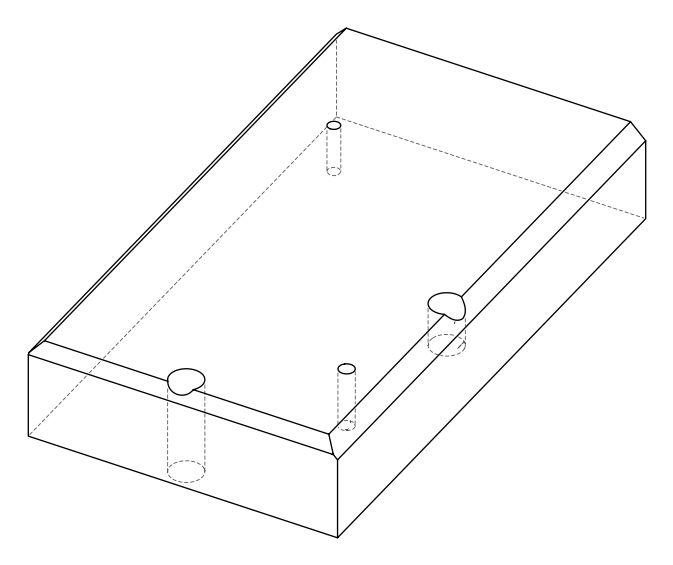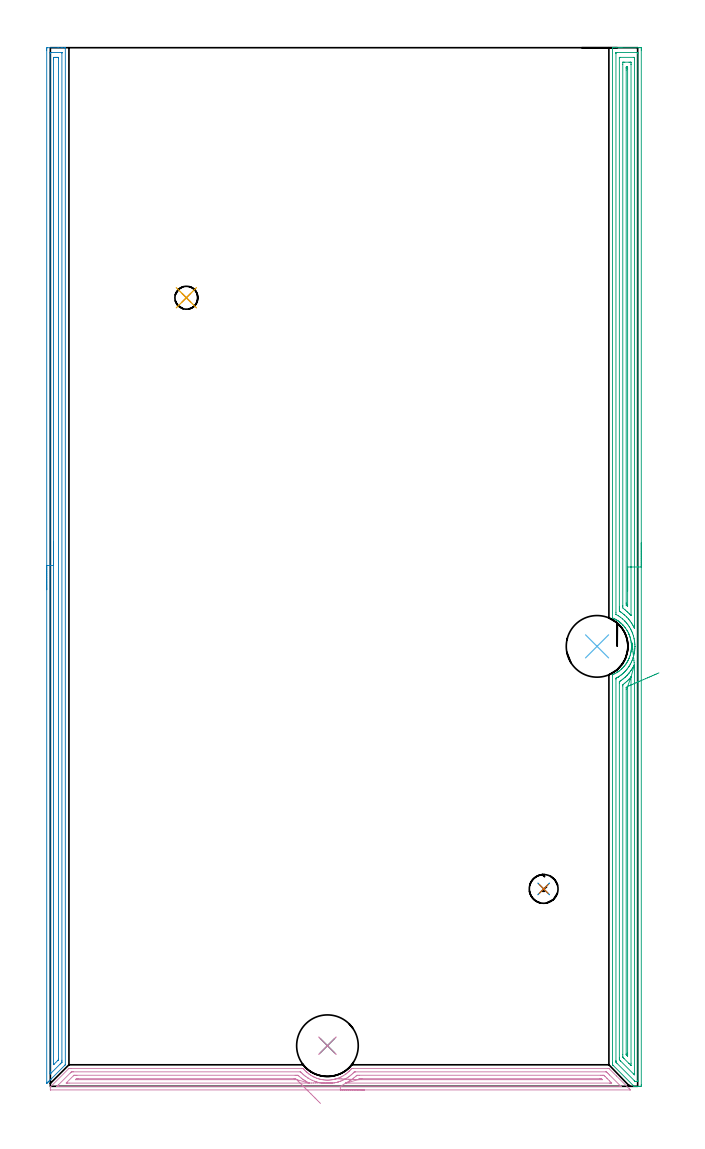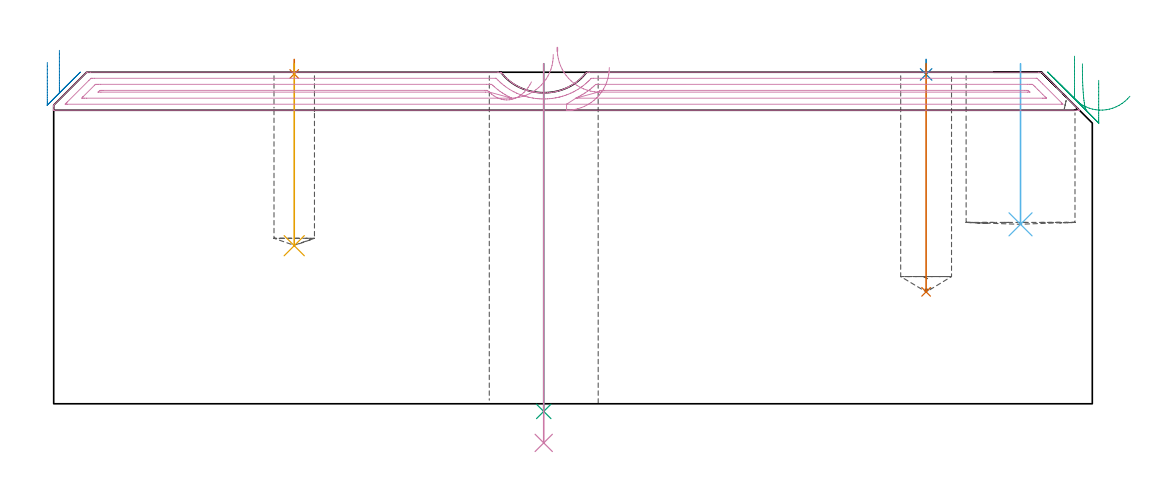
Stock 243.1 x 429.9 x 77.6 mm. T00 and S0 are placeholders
(PLAN: 10 operations, 6 tool changes, 36.2 min)
(1 SPOT_DRILL | STEP1POCKET | NXT0321_9005460120000 | 0.03 min | 1 mm3)
(2 SPOT_DRILL_1 | STEP1POCKET_2 | NXT0321_9005460120000 | 0.03 min | 4 mm3)
(3 INDEXABLE_INSERT_DRILL_THROUGH_HOLE_FROM_SOLID | STEP1HOLE | NXT0302_004 | 0.33 min | 16556 mm3)
(4 DRILL_TO_ENLARGE_THROUGH_HOLE | STEP1HOLE | UGT0301_386 | 0.36 min | 23031 mm3)
(5 DRILL_BLIND_HOLE_INTO_CENTER | STEP1POCKET | NXT0301_066 | 0.17 min | 2779 mm3)
(6 INDEXABLE_INSERT_DRILL_BLIND_HOLE_FROM_SOLID | STEP1POCKET_1 | NXT0302_022 | 0.15 min | 18004 mm3)
(7 DRILL_BLIND_HOLE_INTO_CENTER_1 | STEP1POCKET_2 | UGT0301_229 | 0.22 min | 5430 mm3)
(8 AREA_MILL | FG_CHAMFER_SURFACE | UGT0205_001 | 10.42 min | 12744 mm3)
(9 AREA_MILL_1 | FG_CHAMFER_SURFACE_1 | UGT0205_001 | 16.97 min | 30015 mm3)
(10 AREA_MILL_2 | FG_CHAMFER_SURFACE_2 | UGT0205_001 | 7.5 min | 8949 mm3)
(TOOL NXT0321_9005460120000 | NC Spot Drill, 142deg, 12mm, Carbide, Uncoated | D12 PA142 FL30 Z2)
(TOOL NXT0302_004 | Index. Insert Drill 16.5mm [880-D1650L20-05] | D16.5 PA176 FL83 Z2)
(TOOL UGT0301_386 | Twist Drill 25.5 mm | D25.5 PA118 FL165 Z2)
(TOOL NXT0301_066 | Carbide Drill 9.5mm [860.1-0950-029A1-MM 2214] | D9.5 PA140 FL47 Z2)
(TOOL NXT0302_022 | Index. Insert Drill 25.5mm [880-D2550L25-03] | D25.5 PA176 FL77 Z2)
(TOOL UGT0301_229 | Twist Drill 11.9 mm | D11.9 PA118 FL100 Z2)
(TOOL UGT0205_001 | Chamfer Mill 20 x 3 x 45 deg. | D20 FL50 Z2)
(OP 1 SPOT_DRILL)
G17 G21 G94 G90
T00 M6
G54
G17 G0 G90 X56.3 Y326.4 S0 M3
G43 Z87.6 H0
G94 G81 G98 Z77.191 F250. R80.6
G80
M5
M2
(OP 2 SPOT_DRILL_1)
G17 G21 G94 G90
T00 M6
G54
G17 G0 G90 X204.2 Y81.7 S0 M3
G43 Z87.6 H0
G94 G81 G98 Z77.088 F250. R80.6
G80
M5
M2
(OP 3 INDEXABLE_INSERT_DRILL_THROUGH_HOLE_FROM_SOLID)
G17 G21 G94 G90
T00 M6
G54
G17 G0 G90 X114.7 Y16.8 S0 M3
G43 Z87.6 H1
G94 G81 G98 Z-1.788 F250. R79.6
G80
M5
M2
(OP 4 DRILL_TO_ENLARGE_THROUGH_HOLE)
G17 G21 G94 G90
T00 M6
G54
G17 G0 G90 X114.7 Y16.8 S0 M3
G43 Z87.6 H0
G94 G73 G98 Z-9.161 F250. Q21.69 R79.6
G80
M5
M2
(OP 5 DRILL_BLIND_HOLE_INTO_CENTER)
G17 G21 G94 G90
T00 M6
G54
G17 G0 G90 X56.3 Y326.4 S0 M3
G43 Z87.6 H1
G94 G81 G98 Z37. F250. R79.6
G80
M5
M2
(OP 6 INDEXABLE_INSERT_DRILL_BLIND_HOLE_FROM_SOLID)
G17 G21 G94 G90
T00 M6
G54
G17 G0 G90 X226.3 Y182.1 S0 M3
G43 Z87.6 H1
G94 G81 G98 Z42. F250. R79.6
G80
M5
M2
(OP 7 DRILL_BLIND_HOLE_INTO_CENTER_1)
G17 G21 G94 G90
T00 M6
G54
G17 G0 G90 X204.2 Y81.7 S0 M3
G43 Z87.6 H0
G94 G81 G98 Z26.2 F250. R79.6
G80
M5
M2
(OP 8 AREA_MILL)
G17 G21 G94 G90
T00 M6
G54
G17 G0 G90 X-1.5 Y205.55 S1061 M3
G43 Z87.6 H0
Z79.9
G94 G1 Y205.588 Z79.028 F250.
Y205.702 Z78.164
Y205.891 Z77.312
Y206.153 Z76.48
Y206.487 Z75.674
Y206.89 Z74.9
Y207.358 Z74.164
Y207.89 Z73.472
Y208.479 Z72.829
Y209.122 Z72.24
Y209.814 Z71.709
Y210.55 Z71.24
Y211.324 Z70.837
Y212.13 Z70.503
Y212.962 Z70.241
Y213.813 Z70.052
Y214.678 Z69.938
Y215.55 Z69.9
Y428.736
X-1.499 Y429.27 Z69.901
X-1.497 Y429.627 Z69.902
X-1.493 Y429.89 Z69.904
X-1.147 Y429.9 Z70.25
X3.224 Z74.619
X4.615 Z76.011
X4.973 Z76.368
X5.911 Z77.311
X6.058 Y429.897 Z77.45
X6.204 Y429.89 Z77.595
X6.2 Y429.722 Z77.6
Y8.982
X6.203 Y8.913 Z77.596
X6.156 Y8.858 Z77.553
X5.887 Y8.587 Z77.287
X0.296 Y2.995 Z71.694
X0.164 Y2.862 Z71.56
X0.026 Y2.725 Z71.423
X-0.131 Y2.568 Z71.266
X-0.273 Y2.425 Z71.122
X-0.422 Y2.277 Z70.976
X-0.559 Y2.14 Z70.839
X-0.71 Y1.987 Z70.685
X-0.869 Y1.83 Z70.529
X-0.987 Y1.712 Z70.411
X-1.147 Y1.55 Z70.247
X-1.316 Y1.383 Z70.082
X-1.492 Y1.207 Z69.905
X-1.498 Y1.204 Z69.9
X-1.499 Y1.203 Z69.899
X-1.5 Y1.383 Z69.9
Y215.55
X-0.086 Z71.314
X-0.085 Y427.481 Z71.315
X-0.083 Y427.832 Z71.317
X-0.081 Y427.875 Z71.319
X-0.08 Y427.889 Z71.32
X-0.053 Y427.891 Z71.347
X0.055 Y427.897 Z71.455
X0.192 Y427.9 Z71.592
X4.564 Z75.964
X4.732 Y427.897 Z76.132
X4.767 Y427.893 Z76.167
X4.778 Y427.89 Z76.178
X4.78 Y427.879 Z76.18
X4.783 Y427.839 Z76.183
X4.785 Y427.673 Z76.185
Y10.773
X4.781 Y10.074 Z76.181
X4.779 Y9.976 Z76.179
X4.772 Y9.934 Z76.172
X4.723 Y9.878 Z76.123
X4.41 Y9.561 Z75.81
X4.099 Y9.248 Z75.499
X0.257 Y5.407 Z71.657
X0.068 Y5.221 Z71.468
X-0.015 Y5.143 Z71.385
X-0.079 Y5.085 Z71.321
X-0.082 Y5.212 Z71.318
X-0.084 Y5.407 Z71.316
X-0.086 Y5.835 Z71.314
Y6.11
Y215.55
X1.328 Z72.728
X1.329 Y424.949 Z72.729
X1.331 Y425.693 Z72.731
X1.333 Y425.839 Z72.733
X1.335 Y425.884 Z72.735
X1.375 Y425.89 Z72.775
X1.476 Y425.893 Z72.876
X2.148 Y425.9 Z73.548
X2.35 Z73.75
X3.022 Z74.422
X3.224 Y425.898 Z74.624
X3.292 Y425.895 Z74.692
X3.344 Y425.89 Z74.744
X3.365 Y425.879 Z74.765
X3.366 Y425.843 Z74.766
X3.37 Y425.693 Z74.77
X3.371 Y425.543 Z74.771
Y11.517
X3.37 Y11.366 Z74.77
X3.366 Y11.066 Z74.766
X3.364 Y10.983 Z74.764
X3.35 Y10.961 Z74.75
X3.314 Y10.92 Z74.714
X3.224 Y10.824 Z74.624
X3.199 Y10.798 Z74.599
X1.476 Y9.075 Z72.876
X1.431 Y9.03 Z72.831
X1.382 Y8.984 Z72.782
X1.357 Y8.968 Z72.757
X1.334 Y8.958 Z72.734
X1.332 Y8.984 Z72.732
X1.33 Y9.018 Z72.73
X1.329 Y9.134 Z72.729
X1.328 Y215.55 Z72.728
Y216.422 Z72.767
Y217.286 Z72.88
Y218.138 Z73.069
Y218.97 Z73.332
Y219.776 Z73.665
Y220.55 Z74.068
Y221.286 Z74.537
Y221.978 Z75.068
Y222.621 Z75.657
Y223.21 Z76.301
Y223.742 Z76.993
Y224.21 Z77.728
Y224.613 Z78.502
Y224.947 Z79.308
Y225.209 Z80.14
Y225.398 Z80.992
Y225.512 Z81.857
Y225.55 Z82.728
G0 Z87.6
M5
M2
(OP 9 AREA_MILL_1)
G17 G21 G94 G90
T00 M6
G54
G17 G0 G90 X244.6 Y224.95 S1061 M3
G43 Z87.6 H0
Z75.7
G94 G1 Y224.912 Z74.828 F250.
Y224.798 Z73.964
Y224.609 Z73.112
Y224.347 Z72.28
Y224.013 Z71.474
Y223.61 Z70.7
Y223.142 Z69.964
Y222.61 Z69.272
Y222.021 Z68.629
Y221.378 Z68.04
Y220.686 Z67.509
Y219.95 Z67.04
Y219.176 Z66.637
Y218.37 Z66.303
Y217.538 Z66.041
Y216.686 Z65.852
Y215.822 Z65.738
Y214.95 Z65.7
Y0.614
X244.599 Y0.466 Z65.701
X244.591 Y0.002 Z65.705
X244.336 Y0. Z65.961
X244.002 Z66.295
X243.444 Z66.852
X243.11 Z67.185
X242.441 Z67.859
X242.106 Z68.193
X241.613 Z68.677
X241.597 Y0.007 Z68.694
X241.581 Y0.015 Z68.71
X241.431 Y0.168 Z68.866
X232.947 Y8.652 Z77.35
X232.832 Y8.77 Z77.465
X232.701 Y8.905 Z77.586
X232.7 Y9.545 Z77.6
X232.699 Y170.316 Z77.599
X232.704 Y170.322 Z77.594
X232.724 Y170.34 Z77.574
X232.756 Y170.355 Z77.543
X233.161 Y170.537 Z77.139
X233.602 Y170.756 Z76.697
X234.426 Y171.209 Z75.871
X234.488 Y171.247 Z75.809
X234.636 Y171.345 Z75.66
X234.854 Y171.487 Z75.446
X234.936 Y171.542 Z75.364
X235.109 Y171.663 Z75.19
X235.375 Y171.851 Z74.923
X235.528 Y171.967 Z74.768
X235.707 Y172.102 Z74.59
X236.263 Y172.575 Z74.036
X236.375 Y172.678 Z73.924
X236.42 Y172.721 Z73.877
X236.52 Y172.812 Z73.779
X236.698 Y172.976 Z73.601
X236.718 Y172.994 Z73.581
X236.866 Y173.148 Z73.431
X237.149 Y173.439 Z73.149
X237.2 Y173.496 Z73.099
X237.312 Y173.624 Z72.985
X237.372 Y173.691 Z72.927
X237.529 Y173.869 Z72.769
X237.545 Y173.887 Z72.754
X237.634 Y173.999 Z72.665
X237.883 Y174.315 Z72.413
X238.036 Y174.507 Z72.262
X238.166 Y174.685 Z72.134
X238.234 Y174.78 Z72.066
X238.527 Y175.223 Z71.772
X238.767 Y175.608 Z71.533
X238.807 Y175.672 Z71.492
X238.923 Y175.871 Z71.375
X239.044 Y176.102 Z71.252
X239.105 Y176.216 Z71.193
X239.19 Y176.385 Z71.109
X239.28 Y176.565 Z71.019
X239.48 Y177.01 Z70.815
X239.542 Y177.154 Z70.757
X239.614 Y177.326 Z70.685
X239.66 Y177.441 Z70.635
X239.667 Y177.458 Z70.629
X239.713 Y177.577 Z70.584
X239.81 Y177.83 Z70.488
X239.979 Y178.35 Z70.319
X240.072 Y178.672 Z70.228
X240.108 Y178.796 Z70.192
X240.22 Y179.243 Z70.079
X240.25 Y179.383 Z70.05
X240.314 Y179.689 Z69.985
X240.39 Y180.12 Z69.908
X240.393 Y180.136 Z69.906
X240.438 Y180.459 Z69.862
X240.451 Y180.567 Z69.845
X240.453 Y180.582 Z69.843
X240.499 Y181.028 Z69.798
X240.529 Y181.475 Z69.77
X240.54 Y181.82 Z69.759
X240.542 Y181.921 Z69.755
X240.541 Y182.127 Z69.753
Y182.162 Z69.755
X240.54 Y182.368 Z69.756
X240.521 Y182.8 Z69.769
Y182.814 Z69.77
X240.491 Y183.26 Z69.808
X240.443 Y183.693 Z69.854
X240.442 Y183.706 Z69.856
X240.434 Y183.764 Z69.864
X240.378 Y184.153 Z69.921
X240.298 Y184.599 Z70.
X240.2 Y185.046 Z70.099
X240.137 Y185.293 Z70.163
X240.085 Y185.492 Z70.213
X240.029 Y185.68 Z70.269
X239.953 Y185.933 Z70.344
X239.87 Y186.186 Z70.427
X239.806 Y186.385 Z70.493
X239.631 Y186.832 Z70.667
X239.557 Y187.012 Z70.743
X239.542 Y187.047 Z70.758
X239.449 Y187.265 Z70.848
X239.444 Y187.277 Z70.853
X239.234 Y187.726 Z71.066
X239.008 Y188.17 Z71.289
X238.923 Y188.329 Z71.375
X238.758 Y188.605 Z71.537
X238.703 Y188.698 Z71.594
X238.474 Y189.063 Z71.824
X238.036 Y189.694 Z72.262
X237.964 Y189.789 Z72.334
X237.838 Y189.955 Z72.459
X237.478 Y190.391 Z72.821
X237.149 Y190.766 Z73.149
X237.082 Y190.837 Z73.217
X237.072 Y190.848 Z73.227
X236.948 Y190.972 Z73.352
X236.866 Y191.051 Z73.43
X236.783 Y191.135 Z73.515
X236.672 Y191.245 Z73.627
X236.263 Y191.632 Z74.037
X236.14 Y191.741 Z74.158
X235.974 Y191.876 Z74.322
X235.79 Y192.028 Z74.51
X235.762 Y192.051 Z74.537
X235.696 Y192.102 Z74.604
X235.528 Y192.23 Z74.768
X235.406 Y192.326 Z74.893
X235.376 Y192.349 Z74.923
X235.186 Y192.485 Z75.113
X235.082 Y192.558 Z75.214
X234.993 Y192.623 Z75.306
X234.979 Y192.633 Z75.32
X234.685 Y192.822 Z75.615
X234.489 Y192.948 Z75.81
X234.282 Y193.07 Z76.017
X234.048 Y193.208 Z76.251
X233.925 Y193.275 Z76.374
X233.744 Y193.372 Z76.552
X233.601 Y193.451 Z76.696
X233.471 Y193.516 Z76.827
X233.452 Y193.526 Z76.846
X232.764 Y193.842 Z77.534
X232.716 Y193.866 Z77.581
X232.706 Y193.878 Z77.592
X232.7 Y193.908 Z77.6
Y429.733
X232.703 Y429.89 Z77.588
X232.755 Y429.893 Z77.537
X233.149 Y429.9 Z77.15
X233.521 Z76.778
X234.19 Z76.105
X235.417 Z74.88
X235.974 Z74.32
X236.587 Z73.708
X243.389 Z66.909
X244.002 Y429.897 Z66.296
X244.592 Y429.893 Z65.706
X244.593 Y429.879 Z65.704
X244.599 Y429.286 Z65.701
X244.6 Y428.687 Z65.7
Y214.95
X243.186 Z67.114
Y2.324
X243.185 Y2.248 Z67.115
X243.181 Y2.096 Z67.119
X243.178 Y2.009 Z67.122
X243.159 Y2.007 Z67.141
X243.11 Y2.004 Z67.19
X242.616 Y2.001 Z67.684
X242.218 Y2.006 Z68.082
X242.085 Y2.01 Z68.215
X242.043 Y2.019 Z68.257
X242.007 Y2.05 Z68.293
X241.935 Y2.118 Z68.365
X241.65 Y2.4 Z68.65
X234.506 Y9.545 Z75.794
X234.19 Y9.867 Z76.11
X234.125 Y9.937 Z76.175
X234.118 Y10.209 Z76.182
X234.115 Y10.362 Z76.185
X234.114 Y10.438 Z76.186
Y10.514
X234.115 Y168.586 Z76.185
X234.116 Y168.663 Z76.184
X234.121 Y168.814 Z76.179
X234.125 Y168.888 Z76.175
X234.143 Y168.9 Z76.157
X234.19 Y168.929 Z76.11
X234.493 Y169.1 Z75.807
X235.037 Y169.404 Z75.263
X235.065 Y169.421 Z75.235
X235.082 Y169.432 Z75.218
X235.596 Y169.782 Z74.704
X235.974 Y170.044 Z74.326
X236.121 Y170.15 Z74.179
X236.315 Y170.297 Z73.985
X236.616 Y170.547 Z73.684
X236.866 Y170.76 Z73.434
X237.094 Y170.961 Z73.206
X237.346 Y171.19 Z72.954
X237.555 Y171.393 Z72.745
X237.758 Y171.597 Z72.542
X237.994 Y171.847 Z72.306
X238.21 Y172.083 Z72.09
X238.413 Y172.32 Z71.887
X238.65 Y172.606 Z71.65
X238.814 Y172.812 Z71.486
X238.941 Y172.976 Z71.359
X239.194 Y173.324 Z71.106
X239.542 Y173.83 Z70.758
X239.558 Y173.853 Z70.742
X239.568 Y173.869 Z70.732
X239.895 Y174.409 Z70.405
X240.098 Y174.762 Z70.202
X240.171 Y174.894 Z70.129
X240.216 Y174.98 Z70.084
X240.434 Y175.414 Z69.866
X240.511 Y175.578 Z69.789
X240.546 Y175.655 Z69.754
X240.779 Y176.202 Z69.521
X240.924 Y176.548 Z69.376
X240.989 Y176.717 Z69.311
X241.034 Y176.84 Z69.266
X241.24 Y177.441 Z69.06
X241.252 Y177.478 Z69.048
X241.261 Y177.506 Z69.039
X241.326 Y177.726 Z68.974
X241.455 Y178.205 Z68.845
X241.487 Y178.334 Z68.813
X241.623 Y178.93 Z68.677
X241.684 Y179.227 Z68.616
X241.764 Y179.682 Z68.536
X241.827 Y180.12 Z68.473
X241.851 Y180.304 Z68.449
X241.868 Y180.471 Z68.432
X241.913 Y181.013 Z68.387
X241.931 Y181.3 Z68.369
X241.956 Y181.907 Z68.344
X241.957 Y181.943 Z68.343
Y181.969
X241.954 Y182.171 Z68.346
X241.935 Y182.8 Z68.365
X241.919 Y183.099 Z68.381
X241.868 Y183.693 Z68.432
X241.825 Y184.086 Z68.475
X241.752 Y184.586 Z68.548
X241.65 Y185.154 Z68.65
X241.579 Y185.479 Z68.721
X241.37 Y186.328 Z68.93
X241.358 Y186.372 Z68.942
X241.326 Y186.477 Z68.974
X241.068 Y187.265 Z69.232
X240.913 Y187.679 Z69.387
X240.712 Y188.158 Z69.588
X240.434 Y188.774 Z69.866
X240.299 Y189.051 Z70.001
X240.161 Y189.324 Z70.139
X239.803 Y189.944 Z70.497
X239.542 Y190.361 Z70.758
X239.217 Y190.837 Z71.083
X238.983 Y191.168 Z71.317
X238.65 Y191.599 Z71.65
X238.543 Y191.73 Z71.757
X238.179 Y192.149 Z72.121
X237.758 Y192.61 Z72.542
X237.745 Y192.623 Z72.555
X236.866 Y193.449 Z73.434
X236.79 Y193.516 Z73.51
X235.974 Y194.151 Z74.326
X235.617 Y194.409 Z74.683
X235.082 Y194.753 Z75.218
X234.254 Y195.239 Z76.046
X234.19 Y195.275 Z76.11
X234.143 Y195.303 Z76.157
X234.121 Y195.328 Z76.179
X234.118 Y195.342 Z76.182
X234.116 Y195.377 Z76.184
X234.114 Y196.196 Z76.186
Y427.576
X234.115 Y427.652 Z76.185
X234.119 Y427.804 Z76.181
X234.122 Y427.891 Z76.178
X234.141 Y427.893 Z76.159
X234.19 Y427.896 Z76.11
X234.683 Y427.9 Z75.617
X242.71 Z67.59
X243.11 Y427.896 Z67.19
X243.166 Y427.893 Z67.134
X243.177 Y427.891 Z67.123
X243.18 Y427.829 Z67.12
X243.183 Y427.728 Z67.117
X243.185 Y427.576 Z67.115
X243.186 Y427.5 Z67.114
Y214.95
X241.772 Z68.528
X241.771 Y190.837 Z68.529
X241.77 Y190.392 Z68.53
X241.767 Y189.944 Z68.533
X241.764 Y189.792 Z68.536
X241.75 Y189.607 Z68.55
X241.582 Y189.944 Z68.718
X241.326 Y190.449 Z68.974
X241.112 Y190.837 Z69.188
X240.827 Y191.337 Z69.473
X240.575 Y191.73 Z69.725
X240.434 Y191.939 Z69.866
X239.953 Y192.623 Z70.347
X239.542 Y193.147 Z70.758
X239.229 Y193.516 Z71.071
X238.65 Y194.153 Z71.65
X238.392 Y194.409 Z71.908
X237.758 Y195.008 Z72.542
X237.42 Y195.303 Z72.88
X236.866 Y195.738 Z73.434
X236.254 Y196.196 Z74.046
X235.974 Y196.384 Z74.326
X235.55 Y196.664 Z74.75
X235.536 Y197.089 Z74.764
X235.531 Y197.532 Z74.769
X235.529 Y197.982 Z74.771
Y198.428
Y425.714
X235.53 Y425.825 Z74.77
X235.533 Y425.879 Z74.767
X235.534 Y425.886 Z74.766
X235.55 Y425.89 Z74.75
X235.602 Y425.895 Z74.698
X235.789 Y425.9 Z74.511
X241.326 Z68.974
X241.512 Y425.898 Z68.788
X241.636 Y425.895 Z68.664
X241.734 Y425.89 Z68.566
X241.765 Y425.88 Z68.535
X241.766 Y425.861 Z68.534
X241.769 Y425.714 Z68.531
X241.771 Y425.268 Z68.529
X241.772 Y214.95 Z68.528
X240.357 Z69.943
Y195.303
X240.353 Y194.972 Z69.947
X240.35 Y194.827 Z69.95
X240.272 Y194.912 Z70.028
X239.915 Y195.303 Z70.385
X239.542 Y195.705 Z70.758
X239.047 Y196.196 Z71.253
X238.65 Y196.57 Z71.65
X238.06 Y197.089 Z72.24
X237.758 Y197.334 Z72.542
X236.95 Y197.982 Z73.35
X236.943 Y198.798 Z73.357
Y198.875
Y423.034
X236.949 Y423.844 Z73.351
X236.954 Y423.89 Z73.346
X237.002 Y423.893 Z73.298
X237.11 Y423.897 Z73.19
X237.326 Y423.899 Z72.974
X237.758 Y423.9 Z72.542
X239.542 Z70.758
X239.986 Y423.899 Z70.314
X240.195 Y423.897 Z70.105
X240.299 Y423.893 Z70.001
X240.345 Y423.89 Z69.955
X240.35 Y423.858 Z69.95
X240.357 Y423.112 Z69.943
Y423.034
Y214.95
X238.943 Z71.357
Y199.475
X238.94 Y198.875 Z71.36
X238.938 Y198.731 Z71.362
X238.937 Y198.699 Z71.363
X238.711 Y198.875 Z71.589
X238.425 Y199.1 Z71.875
X238.388 Y199.137 Z71.912
X238.364 Y199.161 Z71.936
X238.359 Y199.768 Z71.941
X238.358 Y200.061 Z71.942
X238.357 Y420.649 Z71.943
X238.358 Y421.248 Z71.942
X238.36 Y421.539 Z71.94
X238.364 Y421.834 Z71.936
X238.371 Y421.891 Z71.929
X238.406 Y421.894 Z71.894
X238.487 Y421.897 Z71.813
X238.65 Y421.898 Z71.65
X238.895 Y421.896 Z71.405
X238.931 Y421.89 Z71.369
X238.936 Y421.881 Z71.364
X238.939 Y421.852 Z71.361
X238.942 Y421.248 Z71.358
X238.943 Y420.955 Z71.357
Y214.95
Y214.078 Z71.395
Y213.214 Z71.509
Y212.362 Z71.698
Y211.53 Z71.96
Y210.724 Z72.294
Y209.95 Z72.697
Y209.214 Z73.165
Y208.522 Z73.697
Y207.879 Z74.286
Y207.29 Z74.929
Y206.758 Z75.621
Y206.29 Z76.357
Y205.887 Z77.131
Y205.553 Z77.937
Y205.291 Z78.769
Y205.102 Z79.62
Y204.988 Z80.485
Y204.95 Z81.357
G0 X240.792 Y183.398 Z79.566
G1 X240.786 Y183.453 Z78.695
X240.788 Y183.433 Z77.823
X240.798 Y183.337 Z76.956
X240.817 Y183.166 Z76.101
X240.843 Y182.921 Z75.264
X240.878 Y182.606 Z74.451
X240.919 Y182.22 Z73.67
X240.968 Y181.769 Z72.925
X241.024 Y181.255 Z72.222
X241.086 Y180.682 Z71.567
X241.154 Y180.054 Z70.965
X241.227 Y179.377 Z70.421
X241.305 Y178.654 Z69.937
X241.387 Y177.893 Z69.519
X241.473 Y177.099 Z69.169
X241.562 Y176.277 Z68.891
X241.653 Y175.434 Z68.685
X241.746 Y174.577 Z68.554
X241.764 Y174.408 Z68.536
X241.767 Y174.32 Z68.533
X241.771 Y173.869 Z68.529
Y173.699
Y5.079
X241.769 Y4.827 Z68.531
X241.768 Y4.785 Z68.532
X241.766 Y4.754 Z68.534
X241.714 Y4.797 Z68.586
X241.421 Y5.079 Z68.879
X236.062 Y10.438 Z74.238
X235.974 Y10.527 Z74.326
X235.576 Y10.935 Z74.724
X235.535 Y10.988 Z74.765
X235.533 Y11.063 Z74.767
X235.53 Y11.182 Z74.77
X235.529 Y11.331 Z74.771
X235.528 Y11.777 Z74.772
X235.529 Y166.724 Z74.771
X235.53 Y167.173 Z74.77
X235.533 Y167.394 Z74.767
X235.535 Y167.5 Z74.765
X235.685 Y167.617 Z74.615
X235.856 Y167.736 Z74.444
X235.974 Y167.817 Z74.326
X236.383 Y168.102 Z73.917
X236.866 Y168.443 Z73.434
X236.905 Y168.472 Z73.395
X236.956 Y168.511 Z73.344
X237.393 Y168.876 Z72.907
X237.758 Y169.187 Z72.542
X237.873 Y169.288 Z72.427
X238. Y169.404 Z72.3
X238.332 Y169.722 Z71.968
X238.65 Y170.04 Z71.65
X238.776 Y170.17 Z71.524
X238.894 Y170.297 Z71.406
X239.195 Y170.644 Z71.105
X239.542 Y171.05 Z70.758
X239.605 Y171.127 Z70.695
X239.655 Y171.19 Z70.645
X239.991 Y171.633 Z70.309
X240.317 Y172.083 Z69.983
X240.365 Y172.152 Z69.935
X240.434 Y172.255 Z69.866
X240.714 Y172.695 Z69.586
X240.889 Y172.976 Z69.411
X241.051 Y173.251 Z69.249
X241.326 Y173.738 Z68.974
X241.371 Y173.823 Z68.929
X241.395 Y173.869 Z68.905
X241.746 Y174.577 Z68.554
X240.351 Y169.383 Z69.949
X240.353 Y169.38 Z69.947
X240.355 Y169.34 Z69.945
X240.357 Y169.221 Z69.943
Y9.545
X240.352 Y8.733 Z69.948
X240.35 Y8.652 Z69.95
X240.33 Y8.63 Z69.97
X240.302 Y8.652 Z69.998
X239.542 Y9.407 Z70.758
X239.404 Y9.545 Z70.896
X237.477 Y11.472 Z72.823
X237.197 Y11.758 Z73.103
X237.01 Y11.951 Z73.29
X236.949 Y12.025 Z73.351
X236.948 Y12.046 Z73.352
X236.944 Y12.146 Z73.356
X236.943 Y12.224 Z73.357
Y13.04
Y165.754
X236.944 Y165.831 Z73.356
X236.95 Y166.234 Z73.35
X237.18 Y166.41 Z73.12
X237.593 Y166.724 Z72.707
X237.685 Y166.797 Z72.615
X237.758 Y166.857 Z72.542
X238.17 Y167.205 Z72.13
X238.652 Y167.615 Z71.648
X239.109 Y168.051 Z71.191
X239.571 Y168.511 Z70.729
X239.591 Y168.532 Z70.709
X239.981 Y168.964 Z70.319
X240.082 Y169.078 Z70.218
X240.308 Y169.34 Z69.992
X240.348 Y169.383 Z69.952
X240.351 Z69.949
X238.937 Y165.502 Z71.363
X238.938 Y165.497 Z71.362
X238.941 Y165.427 Z71.359
X238.943 Y165.232 Z71.357
Y164.938
Y13.717
X238.942 Y13.117 Z71.358
X238.941 Y12.826 Z71.359
X238.936 Y12.531 Z71.364
X238.931 Y12.479 Z71.369
X238.873 Y12.532 Z71.427
X238.774 Y12.627 Z71.526
X238.65 Y12.75 Z71.65
X238.468 Y12.937 Z71.832
X238.378 Y13.032 Z71.922
X238.364 Y13.054 Z71.936
X238.361 Y13.076 Z71.939
X238.359 Y13.117 Z71.941
X238.357 Y13.41 Z71.943
X238.358 Y164.338 Z71.942
X238.362 Y164.938 Z71.938
X238.364 Y165.009 Z71.936
X238.374 Y165.037 Z71.926
X238.398 Y165.061 Z71.902
X238.467 Y165.122 Z71.833
X238.65 Y165.275 Z71.65
X238.805 Y165.403 Z71.495
X238.896 Y165.476 Z71.404
X238.928 Y165.498 Z71.372
X238.937 Y165.502 Z71.363
X239.55 Y165.768 Z70.801
X240.206 Y166.051 Z70.301
X240.899 Y166.352 Z69.864
X241.624 Y166.666 Z69.495
X242.376 Y166.992 Z69.196
X243.149 Y167.326 Z68.969
X243.937 Y167.668 Z68.817
X244.735 Y168.013 Z68.741
X245.535 Y168.36 Z68.74
X246.333 Y168.706 Z68.815
X247.121 Y169.047 Z68.966
X247.894 Y169.382 Z69.192
X248.647 Y169.708 Z69.489
X249.373 Y170.022 Z69.857
X250.066 Y170.323 Z70.293
X250.722 Y170.607 Z70.793
X251.336 Y170.873 Z71.353
X251.902 Y171.118 Z71.97
G0 Z87.6
M5
M2
(OP 10 AREA_MILL_2)
G17 G21 G94 G90
T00 M6
G54
G17 G0 G90 X130.05 Y-1.5 S1061 M3
G43 Z87.6 H0
Z78.7
G94 G1 X130.012 Z77.829 F250.
X129.898 Z76.964
X129.709 Z76.112
X129.447 Z75.28
X129.113 Z74.474
X128.71 Z73.7
X128.241 Z72.964
X127.71 Z72.272
X127.121 Z71.629
X126.478 Z71.04
X125.786 Z70.509
X125.05 Z70.04
X124.276 Z69.637
X123.47 Z69.303
X122.638 Z69.041
X121.786 Z68.852
X120.922 Z68.738
X120.05 Z68.7
X0.146
X0.042 Y-1.495 Z68.704
X0.01 Y-1.493 Z68.706
X0. Y-1.329 Z68.871
Y-0.583 Z69.616
X0.001 Y-0.428 Z69.771
X0.01 Y-0.299 Z69.894
X0.133 Y-0.167 Z70.033
X7.665 Y7.366 Z77.564
X7.701 Y7.389 Z77.588
X7.717 Y7.396 Z77.596
X7.73 Y7.397 Z77.597
X7.787 Y7.398 Z77.598
X8.615 Y7.399 Z77.599
X104.003 Y7.4 Z77.6
X104.672 Y7.403 Z77.594
X104.688 Y7.391 Z77.584
X104.717 Y7.366 Z77.56
X104.733 Y7.35 Z77.545
X104.895 Y7.16 Z77.359
X104.93 Y7.119 Z77.319
X105.339 Y6.646 Z76.843
X105.762 Y6.22 Z76.417
X106.083 Y5.913 Z76.109
X106.196 Y5.806 Z76.003
X106.238 Y5.768 Z75.965
X106.678 Y5.401 Z75.6
X106.987 Y5.158 Z75.354
X107.09 Y5.077 Z75.273
X107.345 Y4.89 Z75.088
X107.662 Y4.674 Z74.873
X107.983 Y4.467 Z74.665
X108.379 Y4.235 Z74.432
X108.778 Y4.012 Z74.211
X108.877 Y3.96 Z74.159
X109.099 Y3.853 Z74.052
X109.322 Y3.747 Z73.944
X109.771 Y3.547 Z73.745
X110.216 Y3.371 Z73.569
X110.689 Y3.203 Z73.399
X110.818 Y3.16 Z73.358
X110.895 Y3.134 Z73.332
X111.226 Y3.037 Z73.235
X111.559 Y2.948 Z73.147
X112.027 Y2.842 Z73.038
X112.218 Y2.803 Z73.002
X112.453 Y2.756 Z72.955
X112.918 Y2.685 Z72.877
X113.346 Y2.63 Z72.825
X113.81 Y2.59 Z72.781
X114.24 Y2.564 Z72.76
X114.687 Y2.556 Z72.749
X115.155 Y2.564 Z72.762
X115.593 Y2.59 Z72.782
X116.028 Y2.628 Z72.822
X116.484 Y2.685 Z72.878
X116.922 Y2.752 Z72.951
X117.376 Y2.842 Z73.038
X117.778 Y2.936 Z73.135
X117.815 Y2.945 Z73.144
X118.505 Y3.134 Z73.332
X118.586 Y3.161 Z73.359
X118.709 Y3.202 Z73.398
X119.059 Y3.326 Z73.524
X119.158 Y3.361 Z73.559
X119.603 Y3.536 Z73.733
X120.05 Y3.734 Z73.93
X120.305 Y3.854 Z74.053
X120.496 Y3.946 Z74.145
X120.621 Y4.012 Z74.211
X121.235 Y4.368 Z74.565
X121.391 Y4.458 Z74.655
X122.053 Y4.89 Z75.088
X122.285 Y5.057 Z75.254
X122.412 Y5.158 Z75.354
X122.728 Y5.405 Z75.604
X123.178 Y5.781 Z75.98
X123.626 Y6.209 Z76.405
X123.751 Y6.336 Z76.531
X124.072 Y6.656 Z76.856
X124.458 Y7.101 Z77.301
X124.507 Y7.16 Z77.36
X124.684 Y7.366 Z77.56
X124.706 Y7.387 Z77.58
X124.719 Y7.391 Z77.584
X124.787 Y7.398 Z77.591
X125.345 Y7.396 Z77.596
X230.593 Y7.4 Z77.6
X231.196 Y7.397 Z77.586
X231.233 Y7.367 Z77.567
X234.327 Y4.275 Z74.472
X239.626 Y-1.024 Z69.172
X239.961 Y-1.361 Z68.839
X240.058 Y-1.466 Z68.734
X240.086 Y-1.498 Z68.701
X239.828 Y-1.5 Z68.7
X120.05
Y-0.086 Z70.114
X3.21
X2.894 Y-0.082 Z70.118
X2.736 Y-0.079 Z70.121
X2.685 Y-0.076 Z70.124
X2.703 Y-0.056 Z70.144
X2.937 Y0.185 Z70.385
X3.179 Y0.429 Z70.629
X3.266 Y0.517 Z70.717
X8.26 Y5.51 Z75.71
X8.615 Y5.864 Z76.064
X8.708 Y5.95 Z76.15
X8.734 Y5.973 Z76.173
X8.778 Y5.978 Z76.178
X8.881 Y5.981 Z76.181
X9.089 Y5.984 Z76.184
X9.507 Y5.985 Z76.185
X103.377
X103.481 Y5.984 Z76.184
X103.532 Y5.981 Z76.181
X103.554 Y5.979 Z76.179
X103.61 Y5.925 Z76.125
X104.003 Y5.535 Z75.735
X104.394 Y5.158 Z75.358
X104.653 Y4.915 Z75.115
X104.895 Y4.709 Z74.909
X105.432 Y4.275 Z74.475
X105.786 Y4.004 Z74.204
X106.669 Y3.4 Z73.6
X106.681 Y3.393 Z73.593
X107.569 Y2.893 Z73.093
X107.723 Y2.813 Z73.013
X108.352 Y2.508 Z72.708
X108.461 Y2.459 Z72.659
X108.551 Y2.419 Z72.619
X109.352 Y2.102 Z72.302
X109.991 Y1.875 Z72.075
X110.244 Y1.796 Z71.996
X110.319 Y1.774 Z71.974
X110.857 Y1.625 Z71.825
X111.135 Y1.559 Z71.759
X111.221 Y1.54 Z71.74
X112.027 Y1.381 Z71.581
X112.321 Y1.333 Z71.533
X112.918 Y1.252 Z71.452
X113.338 Y1.209 Z71.409
X113.81 Y1.174 Z71.374
X114.286 Y1.153 Z71.353
X114.701 Y1.145 Z71.345
X115.176 Y1.154 Z71.354
X115.593 Y1.175 Z71.375
X116.016 Y1.205 Z71.405
X116.484 Y1.252 Z71.452
X116.819 Y1.294 Z71.494
X117.376 Y1.381 Z71.581
X117.582 Y1.42 Z71.62
X118.267 Y1.562 Z71.762
X118.319 Y1.574 Z71.774
X118.532 Y1.625 Z71.825
X119.023 Y1.759 Z71.959
X119.082 Y1.776 Z71.976
X119.158 Y1.8 Z72.
X119.696 Y1.976 Z72.176
X120.05 Y2.102 Z72.302
X120.345 Y2.216 Z72.416
X120.941 Y2.46 Z72.66
X120.976 Y2.474 Z72.674
X121.051 Y2.508 Z72.708
X121.576 Y2.763 Z72.963
X121.833 Y2.895 Z73.095
X122.152 Y3.075 Z73.275
X122.724 Y3.403 Z73.603
X123.25 Y3.754 Z73.954
X123.616 Y4.003 Z74.203
X123.773 Y4.119 Z74.319
X123.973 Y4.275 Z74.475
X124.507 Y4.71 Z74.91
X124.75 Y4.918 Z75.118
X125.01 Y5.158 Z75.358
X125.208 Y5.347 Z75.547
X125.399 Y5.533 Z75.733
X125.743 Y5.88 Z76.08
X125.801 Y5.938 Z76.138
X125.833 Y5.968 Z76.168
X125.876 Y5.975 Z76.175
X126.29 Y5.981 Z76.181
X126.351
X229.967 Y5.985 Z76.185
X230.071 Y5.984 Z76.184
X230.122 Y5.981 Z76.181
X230.145 Y5.979 Z76.179
X230.179 Y5.959 Z76.159
X230.593 Y5.554 Z75.754
X230.992 Y5.158 Z75.358
X231.485 Y4.666 Z74.866
X235.942 Y0.207 Z70.407
X236.127 Y0.016 Z70.216
X236.202 Y-0.064 Z70.136
X236.211 Y-0.08 Z70.12
X236.184 Y-0.081 Z70.119
X236.104 Y-0.084 Z70.116
X235.942 Y-0.086 Z70.115
X235.886 Z70.114
X120.05
X122.248 Y1.335 Z71.535
X122.465 Y1.465 Z71.665
X122.779 Y1.625 Z71.825
X123.315 Y1.924 Z72.124
X123.616 Y2.095 Z72.295
X123.877 Y2.25 Z72.45
X124.299 Y2.508 Z72.708
X124.425 Y2.59 Z72.79
X124.507 Y2.644 Z72.844
X124.952 Y2.951 Z73.151
X125.399 Y3.278 Z73.478
X125.464 Y3.327 Z73.527
X125.544 Y3.392 Z73.592
X125.951 Y3.728 Z73.928
X126.29 Y4.012 Z74.212
X126.43 Y4.137 Z74.337
X126.581 Y4.275 Z74.475
X126.892 Y4.561 Z74.761
X127.182 Y4.564 Z74.764
X127.778 Y4.567 Z74.767
X227.919 Y4.571 Z74.771
X228.512 Y4.57 Z74.77
X228.81 Y4.568 Z74.768
X229.105 Y4.564 Z74.764
X229.414 Y4.275 Z74.475
X229.702 Y3.996 Z74.196
X230.309 Y3.392 Z73.592
X230.593 Y3.108 Z73.308
X231.485 Y2.216 Z72.416
X232.073 Y1.625 Z71.825
X232.265 Y1.428 Z71.628
X232.332 Y1.357 Z71.557
X232.342 Y1.335 Z71.535
X232.283 Y1.333 Z71.533
X232.084 Y1.331 Z71.531
X231.784 Y1.329 Z71.529
X231.485
X122.577
X122.427 Y1.331 Z71.531
X122.248 Y1.335 Z71.535
X127.427 Y2.749 Z72.949
X127.456 Y2.779 Z72.979
X127.562 Y2.875 Z73.075
X127.638 Y2.94 Z73.14
X127.809 Y3.079 Z73.279
X127.882 Y3.137 Z73.337
X128.073 Y3.146 Z73.346
X128.316 Y3.151 Z73.351
X128.726 Y3.153 Z73.353
X128.965
X227.265 Y3.157 Z73.357
X227.682 Y3.153 Z73.353
X227.919 Y3.15 Z73.35
X228.106 Y3.134 Z73.334
X228.295 Y2.947 Z73.147
X228.481 Y2.758 Z72.958
X228.486 Y2.749 Z72.949
X228.462 Y2.747 Z72.947
X228.407 Y2.744 Z72.944
X228.337 Y2.743 Z72.943
X227.919
X127.837
X127.572 Y2.744 Z72.944
X127.491 Y2.746 Z72.946
X127.427 Y2.749 Z72.949
X126.559 Y2.787 Z73.025
X125.701 Y2.825 Z73.177
X124.859 Y2.862 Z73.403
X124.04 Y2.898 Z73.702
X123.25 Y2.933 Z74.071
X122.496 Y2.966 Z74.507
X121.782 Y2.997 Z75.008
X121.115 Y3.027 Z75.569
X120.498 Y3.054 Z76.186
X119.938 Y3.079 Z76.854
X119.439 Y3.101 Z77.569
X119.003 Y3.12 Z78.325
X118.635 Y3.136 Z79.115
X118.337 Y3.149 Z79.935
X118.112 Y3.159 Z80.778
X117.961 Y3.166 Z81.637
X117.885 Y3.169 Z82.506
Z83.379
G0 X116.921 Y1.558 Z81.76
G1 X116.903 Y1.557 Z80.888
X116.809 Y1.555 Z80.021
X116.64 Y1.551 Z79.165
X116.397 Y1.546 Z78.327
X116.081 Y1.539 Z77.514
X115.696 Y1.53 Z76.731
X115.245 Y1.52 Z75.985
X114.73 Y1.508 Z75.281
X114.155 Y1.495 Z74.624
X113.526 Y1.48 Z74.02
X112.846 Y1.465 Z73.474
X112.122 Y1.448 Z72.988
X111.357 Y1.431 Z72.568
X110.559 Y1.413 Z72.216
X109.734 Y1.394 Z71.935
X108.887 Y1.374 Z71.726
X108.025 Y1.355 Z71.593
X107.155 Y1.335 Z71.535
X106.975 Y1.331 Z71.531
X106.844 Y1.329 Z71.529
X106.678
X7.724
X7.131 Y1.33 Z71.53
X6.832 Y1.332 Z71.532
X6.552 Y1.336 Z71.536
X6.824 Y1.625 Z71.825
X6.828 Y1.629 Z71.829
X9.507 Y4.308 Z74.508
X9.681 Y4.478 Z74.678
X9.745 Y4.538 Z74.738
X9.772 Y4.561 Z74.761
X9.804 Y4.564 Z74.764
X10.102 Y4.568 Z74.768
X10.398 Y4.57 Z74.77
X10.991 Y4.571 Z74.771
X101.329
X101.923 Y4.57 Z74.77
X102.22 Y4.567 Z74.767
X102.512 Y4.562 Z74.762
X102.824 Y4.275 Z74.475
X103.112 Y4.013 Z74.213
X103.862 Y3.392 Z73.592
X104.003 Y3.279 Z73.479
X104.472 Y2.927 Z73.127
X104.895 Y2.644 Z72.844
X105.102 Y2.508 Z72.708
X105.522 Y2.246 Z72.446
X105.786 Y2.094 Z72.294
X106.624 Y1.625 Z71.825
X106.937 Y1.466 Z71.666
X107.155 Y1.335 Z71.535
X101.977 Y2.75 Z72.95
X101.092 Y2.743 Z72.943
X11.053
X10.412 Y2.746 Z72.946
X10.398 Y2.747 Z72.947
Y2.749 Z72.949
X10.723 Y3.07 Z73.27
X10.775 Y3.118 Z73.318
X10.812 Y3.149 Z73.349
X10.865 Y3.151 Z73.351
X11.094 Y3.155 Z73.355
X11.29 Y3.156 Z73.356
X11.527
X100.91 Y3.157 Z73.357
X101.329 Y3.155 Z73.355
X101.464 Y3.152 Z73.352
X101.488 Y3.151 Z73.351
X101.54 Y3.117 Z73.317
X101.877 Y2.849 Z73.049
X101.927 Y2.799 Z72.999
X101.977 Y2.75 Z72.95
X102.496 Y2.231 Z72.478
X103.042 Y1.685 Z72.071
X103.611 Y1.117 Z71.734
X104.198 Y0.529 Z71.468
X104.8 Y-0.072 Z71.275
X105.411 Y-0.683 Z71.157
X106.027 Y-1.3 Z71.115
X106.644 Y-1.916 Z71.149
X107.256 Y-2.528 Z71.259
X107.859 Y-3.13 Z71.444
X108.448 Y-3.719 Z71.703
X109.019 Y-4.29 Z72.033
X109.568 Y-4.839 Z72.432
X110.09 Y-5.36 Z72.898
X110.581 Y-5.851 Z73.426
X111.038 Y-6.308 Z74.012
X111.457 Y-6.727 Z74.653
X111.834 Y-7.104 Z75.342
G0 Z87.6
M5
M2
